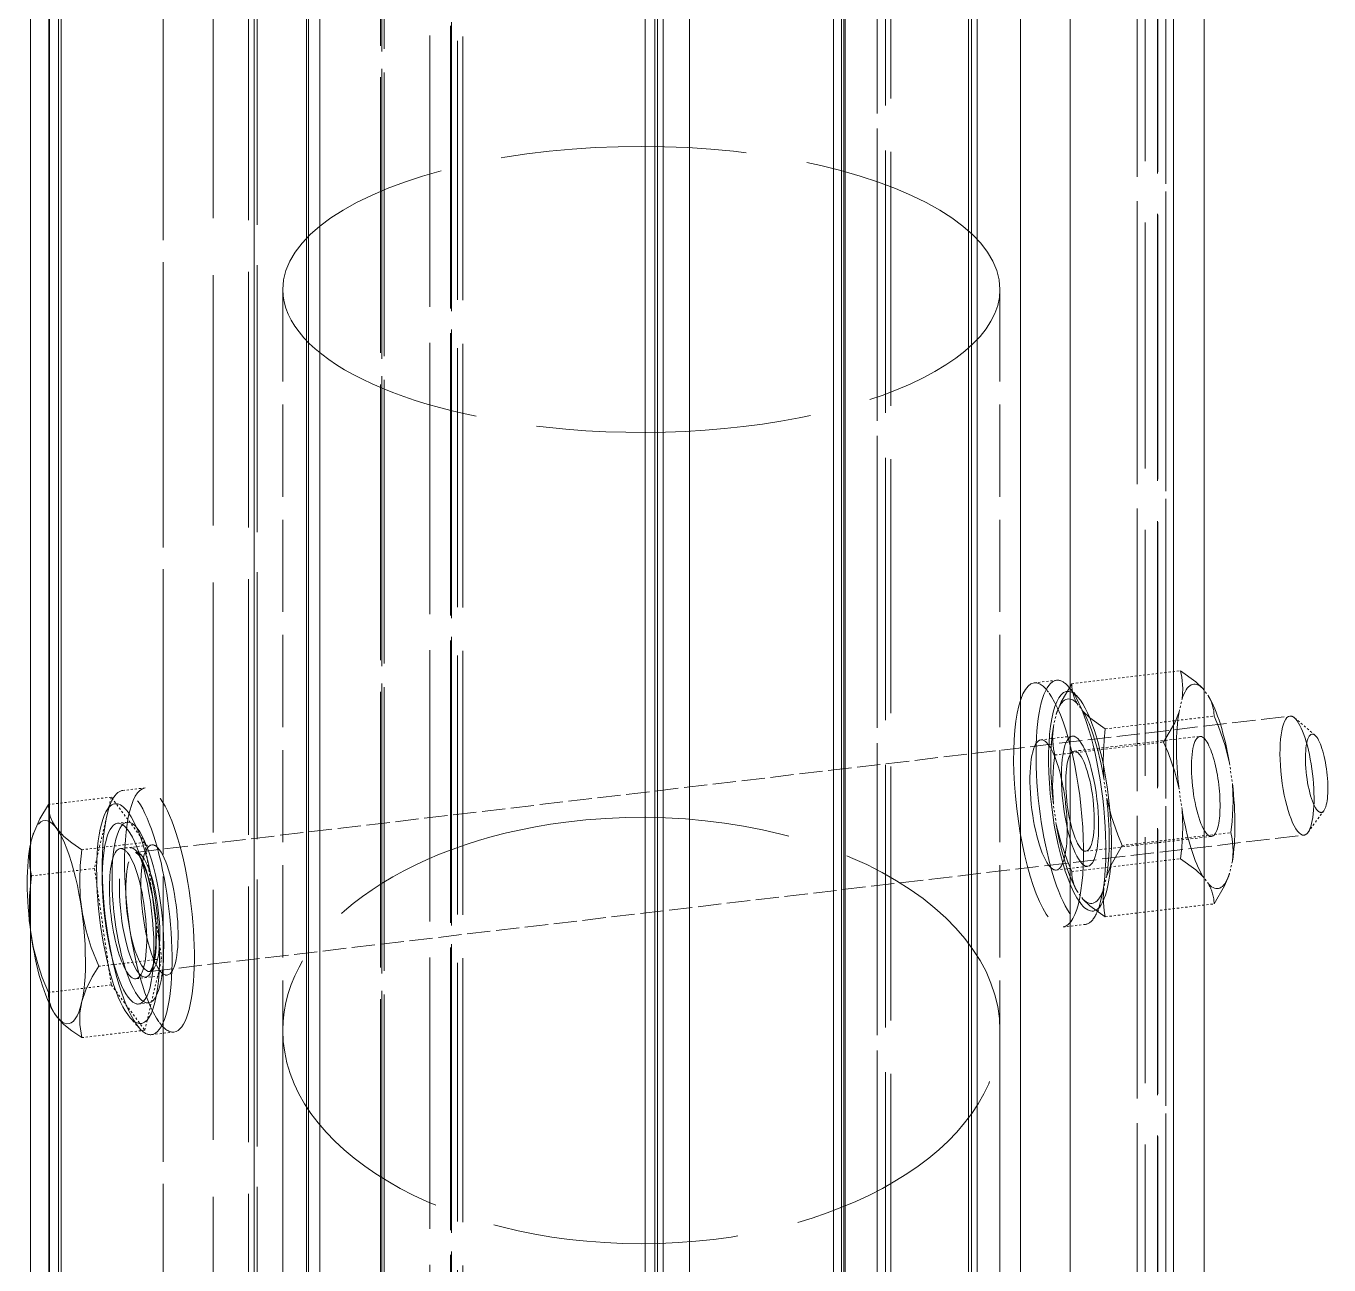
# Model space of a CAD drawing. Header units: millimetres. Extents: x 2711 to 34823, y 3042 to 25750.
# Drawn here: x 14103.8 to 14167.4, y 12878.5 to 12939 of the extents above; entities that cross this region are included whole.
import ezdxf

# ---------------------------------------------------------------- set-up
doc = ezdxf.new("R2010")
doc.units = ezdxf.units.MM
doc.linetypes.add('DASHED', pattern=[15, 12, -3])

# ---------------------------------------------------------------- blocks, each defined once
blk = doc.blocks.new('A$C637D7238')
at = {"color": 7, "linetype": 'DASHED', "lineweight": 13}
for p, q in [((175.4605037216534, 2363.972159961122), (175.4605037216534, 1429.250327685731)), ((175.5843287948956, 2363.795692065614), (175.5843287948956, 1429.05829582538)), ((174.978478575169, 2363.458320239442), (174.978478575169, 1428.691627124208)), ((175.8660823349346, 2362.997809985536), (175.8660823349346, 1428.192664721864)), ((177.1419841293682, 2362.833015063661), (177.1419841293682, 1428.014136889833)), ((144.9915248398174, 2359.135657885927), (144.9915248398174, 1424.056083300966)), ((146.3509685043682, 2358.888007739442), (146.3509685043682, 1423.794013598817)), ((145.8821040634502, 2357.945930102724), (145.8821040634502, 1422.799979785341)), ((145.9171229843487, 2357.846824267763), (145.9171229843487, 1422.695380786317)), ((146.4879542831768, 2358.293830493349), (146.4879542831768, 1423.166419604677)), ((186.7159968857159, 2355.484305957216), (186.7159968857159, 1420.225745776552)), ((186.9750911239971, 2355.01532707538), (186.9750911239971, 1419.739371875185)), ((186.3138514999737, 2354.290687182802), (186.3138514999737, 1418.990012744325)), ((184.5649653915752, 2353.379737475771), (184.5649653915752, 1418.051826098817)), ((184.6752864364971, 2353.501273730653), (184.6752864364971, 1418.176795581239)), ((184.7410899643291, 2353.231879809755), (184.7410899643291, 1417.899848559755)), ((151.4643031601299, 2350.036231616396), (151.4643031601299, 1414.646293261903)), ((153.8964015488018, 2349.181586841005), (153.8964015488018, 1413.784782031435)), ((155.6230861191143, 2349.075843432802), (155.6230861191143, 1413.678351977724)), ((156.0427409653057, 2348.854743579286), (156.0427409653057, 1413.456336596864)), ((156.0467463974346, 2348.879691699403), (156.0467463974346, 1413.481284716981)), ((155.9050685409893, 2347.983161548036), (155.9050685409893, 1412.582923510927)), ((190.905106687962, 2347.982703784364), (190.905106687962, 1412.582465747255)), ((190.7635432724346, 2347.082282641786), (190.7635432724346, 1411.684333423036)), ((190.7675487045635, 2347.107459643739), (190.7675487045635, 1411.709281543153)), ((191.1872035507549, 2346.884070971864), (191.1872035507549, 1411.487266162294)), ((193.3009273056377, 2346.753150561708), (193.3009273056377, 1411.357032397646)), ((195.7289058212627, 2345.890266040224), (195.7289058212627, 1410.501243213075)), ((162.0691997055401, 2342.595283130067), (162.0691997055401, 1407.265540698427)), ((162.1350032333721, 2342.311011889833), (162.1350032333721, 1406.988822558778)), ((162.245324278294, 2342.439185717958), (162.245324278294, 1407.1137920412)), ((159.1097575668682, 2340.76239738788), (159.1097575668682, 1405.487128833192)), ((158.4484035019268, 2339.985114673036), (158.4484035019268, 1404.737769702333)), ((158.5562068466534, 2339.655067065614), (158.5562068466534, 1404.420081714052)), ((199.3923884872784, 2336.954719165224), (199.3923884872784, 1401.839896777528)), ((199.9902278427471, 2337.393027881044), (199.9902278427471, 1402.256690600771)), ((199.9982387070049, 2337.340385058778), (199.9982387070049, 1402.2065654787)), ((199.0037471298565, 2336.198035815614), (199.0037471298565, 1401.1225811037)), ((200.3938609604229, 2335.849219897646), (200.3938609604229, 1400.792533496278)), ((200.7691127304424, 2332.498389819521), (200.7691127304424, 1397.648612597841)), ((202.2689754013409, 2332.494727710146), (202.2689754013409, 1397.645408252138)), ((164.4700557236065, 2331.092139819521), (164.4700557236065, 1396.342612841981)), ((165.8180552963604, 2330.825721362489), (165.8180552963604, 1396.095878222841)), ((166.0928279404034, 2330.171805957216), (166.0928279404034, 1395.492087939638)), ((165.4870921615948, 2329.774238208192), (165.4870921615948, 1395.125419238466)), ((165.5343562607159, 2329.642860034364), (165.5343562607159, 1395.004340747255)), ((184.1783839706768, 2312.305289843935), (184.1783839706768, 1379.586402514833)), ((184.1783839706768, 2263.049232104677), (184.1783839706768, 1445.393592456239)), ((165.4870921615948, 2241.567298510927), (165.4870921615948, 1422.219993213075)), ((165.5343562607159, 2241.738731006044), (165.5343562607159, 1422.40058098163)), ((166.0928279404034, 2241.048194507021), (166.0928279404034, 1421.673423388856)), ((165.8180552963604, 2240.191260913271), (165.8180552963604, 1420.772773364442)), ((164.4700557236065, 2239.841071704286), (164.4700557236065, 1420.404960254091)), ((200.7691127304424, 2237.981177905458), (200.7691127304424, 1418.457404712099)), ((202.2689754013409, 2237.985755542177), (202.2689754013409, 1418.462211230653)), ((200.3938609604229, 2233.473807910341), (200.3938609604229, 1413.768760302919)), ((199.0037471298565, 2232.998191455263), (199.0037471298565, 1413.276664355653)), ((199.3923884872784, 2231.962730029481), (199.3923884872784, 1412.206641772646)), ((199.9902278427471, 2231.360084155458), (199.9902278427471, 1411.585227588075)), ((199.9982387070049, 2231.432868579286), (199.9982387070049, 1411.660071948427)), ((158.5562068466534, 2228.220283130067), (158.5562068466534, 1408.3589092287)), ((158.4484035019268, 2227.757712939638), (158.4484035019268, 1407.885352710146)), ((159.1097575668682, 2226.664115527528), (159.1097575668682, 1406.767493823427)), ((162.1350032333721, 2224.466163257021), (162.1350032333721, 1404.528113940614)), ((162.245324278294, 2224.282828906435), (162.245324278294, 1404.342033007997)), ((162.0691997055401, 2224.059897998231), (162.0691997055401, 1404.115439990419)), ((195.7289058212627, 2219.286567309755), (195.7289058212627, 1399.290153125185)), ((193.3009273056377, 2218.016730883974), (193.3009273056377, 1398.013908007997)), ((190.7635432724346, 2217.530128100771), (190.7635432724346, 1397.525931933778)), ((190.7675487045635, 2217.493049243349), (190.7675487045635, 1397.488624194521)), ((191.1872035507549, 2217.823096850771), (191.1872035507549, 1397.819816211122)), ((155.9050685409893, 2216.191627124208), (155.9050685409893, 1396.185599902528)), ((190.905106687962, 2216.192542651552), (190.905106687962, 1396.186286548036)), ((156.0427409653057, 2214.887916186708), (156.0427409653057, 1394.883262256044)), ((156.0467463974346, 2214.85060844745), (156.0467463974346, 1394.845954516786)), ((153.8964015488018, 2214.396735766786), (153.8964015488018, 1394.393455127138)), ((155.6230861191143, 2214.556037524599), (155.6230861191143, 1394.552070239442)), ((151.4643031601299, 2213.106071093935), (151.4643031601299, 1393.108741382021)), ((184.5649653915752, 2207.972709277528), (184.5649653915752, 1388.029853442567)), ((184.6752864364971, 2207.783423999208), (184.6752864364971, 1387.843543628114)), ((184.7410899643291, 2208.202735522646), (184.7410899643291, 1388.256446460146)), ((186.3138514999737, 2206.549750903505), (186.3138514999737, 1386.630698779481)), ((186.9750911239971, 2205.410377124208), (186.9750911239971, 1385.513068774599)), ((186.7159968857159, 2204.669715503114), (186.7159968857159, 1384.787742236513)), ((145.8821040634502, 2200.732490161317), (145.8821040634502, 1380.948936084169)), ((145.9171229843487, 2200.892707446474), (145.9171229843487, 1381.104804614442)), ((146.4879542831768, 2200.169440844911), (146.4879542831768, 1380.40236625995)), ((146.3509685043682, 2199.204475024599), (146.3509685043682, 1379.466468432802)), ((144.9915248398174, 2198.800727466005), (144.9915248398174, 1379.075538257021)), ((177.1419841293682, 2192.669440844911), (177.1419841293682, 1373.172904590028)), ((175.8660823349346, 2192.391578296083), (175.8660823349346, 1372.906943896669)), ((174.978478575169, 2191.613380053896), (174.978478575169, 1372.1626201662)), ((175.4605037216534, 2190.740882495302), (175.4605037216534, 1371.329261401552)), ((175.5843287948956, 2191.041175464052), (175.5843287948956, 1371.615821460146))]:
    blk.add_line(p, q, dxfattribs=at)
at = {"color": 7, "linetype": 'DASHED', "lineweight": 13, "ltscale": 0.3748054504394531}
blk.add_line((157.3007899765362, 1568.696815112489), (157.3007899765362, 1343.813544848817), dxfattribs=at)
at = {"color": 7, "linetype": 'DASHED', "lineweight": 13, "ltscale": 0.3748058319091797}
blk.add_line((192.3007136825909, 1568.697272876161), (192.3007136825909, 1343.813773730653), dxfattribs=at)
at = {"color": 7, "linetype": 'DASHED', "lineweight": 13, "ltscale": 0.001833801275879556}
for p, q in [((193.9690333847393, 1549.492255786317), (195.0617152695049, 1549.621345141786)), ((195.3769999985088, 1537.575294116396), (196.4696818832745, 1537.704383471864)), ((151.9859248642315, 1532.449256518739), (150.8932429794659, 1532.320167163271))]:
    blk.add_line(p, q, dxfattribs=at)
at = {"color": 7, "linetype": 'DASHED', "lineweight": 13, "ltscale": 0.008908007431722511}
blk.add_line((195.8015758041729, 1549.452888110536), (201.1094600204815, 1550.080024341005), dxfattribs=at)
at = {"color": 7, "linetype": 'DASHED', "lineweight": 13, "ltscale": 0.001139383598255697}
blk.add_line((196.105187559544, 1548.793250659364), (195.6524592880596, 1549.305488208192), dxfattribs=at)
at = {"color": 7, "linetype": 'DASHED', "lineweight": 13, "ltscale": 0.0007972808545334078}
blk.add_line((202.2009974960674, 1549.217139819521), (202.4861842636456, 1548.833076098817), dxfattribs=at)
at = {"color": 7, "linetype": 'DASHED', "lineweight": 13, "ltscale": 0.0007967471719694212}
for p, q in [((196.0646754745831, 1548.492042163271), (196.3496333603252, 1548.108207324403)), ((196.3496333603252, 1538.938056567567), (196.0646754745831, 1539.321891406435))]:
    blk.add_line(p, q, dxfattribs=at)
at = {"color": 7, "linetype": 'DASHED', "lineweight": 13, "ltscale": 0.001036183167959964}
blk.add_line((201.0425120834698, 1548.085776904481), (201.1849910263409, 1548.6909404787), dxfattribs=at)
at = {"color": 7, "linetype": 'DASHED', "lineweight": 13, "ltscale": 0.09453748533072978}
blk.add_line((150.1235133652081, 1541.218177417177), (206.454308653294, 1547.872687915224), dxfattribs=at)
at = {"color": 7, "linetype": 'DASHED', "lineweight": 13, "ltscale": 0.001036226895817529}
for p, q in [((194.9060756210674, 1547.360908130067), (195.0486690048565, 1547.966071704286)), ((197.5082332138409, 1540.069190600771), (197.3656398300518, 1539.464027026552))]:
    blk.add_line(p, q, dxfattribs=at)
at = {"color": 7, "linetype": 'DASHED', "lineweight": 13, "ltscale": 0.0001912625642320475}
blk.add_line((195.0486690048565, 1547.966071704286), (195.0854045395245, 1548.074790576356), dxfattribs=at)
at = {"color": 7, "linetype": 'DASHED', "lineweight": 13, "ltscale": 3.438521647895803e-05}
blk.add_line((195.0785380844463, 1548.055335620302), (195.0854045395245, 1548.074790576356), dxfattribs=at)
at = {"color": 7, "linetype": 'DASHED', "lineweight": 13, "ltscale": 0.00890777326152091}
for p, q in [((197.4413997177471, 1547.245322802919), (202.7491694931377, 1547.872230151552)), ((198.2612544540752, 1541.556235888856), (203.5690242294659, 1542.183143237489))]:
    blk.add_line(p, q, dxfattribs=at)
at = {"color": 7, "linetype": 'DASHED', "lineweight": 13, "ltscale": 0.002191159826466107}
blk.add_line((207.6732188705791, 1546.937934497255), (206.6712886337627, 1547.789146045106), dxfattribs=at)
at = {"color": 7, "linetype": 'DASHED', "lineweight": 13, "ltscale": 0.002574589185219294}
for p, q in [((194.2975932602276, 1546.711799243349), (195.8316737655987, 1546.893073657411)), ((150.9065181259502, 1541.585761645692), (149.3724376205791, 1541.40448723163)), ((151.6573649887432, 1535.229941943544), (150.1232844833721, 1535.048667529481))]:
    blk.add_line(p, q, dxfattribs=at)
at = {"color": 7, "linetype": 'DASHED', "lineweight": 13, "ltscale": 0.008908152098076733}
blk.add_line((194.9816066269268, 1545.971824267763), (200.2896052841534, 1546.598731616396), dxfattribs=at)
at = {"color": 7, "linetype": 'DASHED', "lineweight": 13, "ltscale": 0.0102985461579401}
blk.add_line((195.9186488632549, 1546.156989673036), (202.0550853256573, 1546.882087329286), dxfattribs=at)
at = {"color": 7, "linetype": 'DASHED', "lineweight": 13, "ltscale": 0.001665347903465892}
for p, q in [((203.5021907333721, 1545.571281054872), (203.6446696762432, 1544.582282641786)), ((201.1849910263409, 1543.30878410663), (201.0425120834698, 1544.297782519716))]:
    blk.add_line(p, q, dxfattribs=at)
at = {"color": 7, "linetype": 'DASHED', "lineweight": 13, "ltscale": 0.001665752677819704}
for p, q in [((197.3656398300518, 1544.846412280458), (197.5082332138409, 1543.857184985536)), ((195.0486690048565, 1542.58368645038), (194.9060756210674, 1543.572913745302))]:
    blk.add_line(p, q, dxfattribs=at)
at = {"color": 7, "linetype": 'DASHED', "lineweight": 13, "ltscale": 0.005152443224972313}
for p, q in [((148.9279490951885, 1543.9155498537), (145.8578425888409, 1543.552772143739)), ((148.9279490951885, 1534.745399096864), (145.8578425888409, 1534.382621386903))]:
    blk.add_line(p, q, dxfattribs=at)
at = {"color": 7, "linetype": 'DASHED', "lineweight": 13, "ltscale": 0.00596088193118216}
for p, q in [((148.9279490951885, 1543.9155498537), (148.1080943588604, 1540.434257129091)), ((150.5677730087627, 1532.537604907411), (151.3876277450909, 1536.018897632021))]:
    blk.add_line(p, q, dxfattribs=at)
at = {"color": 7, "linetype": 'DASHED', "lineweight": 13, "ltscale": 0.004583599280318437}
for p, q in [((150.5677730087627, 1541.707755664247), (148.9279490951885, 1543.9155498537)), ((148.9279490951885, 1534.745399096864), (150.5677730087627, 1532.537604907411))]:
    blk.add_line(p, q, dxfattribs=at)
at = {"color": 7, "linetype": 'DASHED', "lineweight": 13, "ltscale": 0.001833611858427043}
blk.add_line((150.577958250462, 1544.366218188661), (149.4853908066143, 1544.237128833192), dxfattribs=at)
at = {"color": 7, "linetype": 'DASHED', "lineweight": 13, "ltscale": 0.001139271520692868}
blk.add_line((148.6637050155987, 1543.188850024599), (148.9845973495831, 1543.792411425966), dxfattribs=at)
at = {"color": 7, "linetype": 'DASHED', "lineweight": 13, "ltscale": 0.002191285739866994}
blk.add_line((208.1085521225323, 1543.252708056825), (207.3325282577862, 1542.191382983583), dxfattribs=at)
at = {"color": 7, "linetype": 'DASHED', "lineweight": 13, "ltscale": 0.0008043802754698593}
blk.add_line((149.706261778294, 1542.692634204286), (149.2269832138409, 1542.635871508974), dxfattribs=at)
at = {"color": 7, "linetype": 'DASHED', "lineweight": 13, "ltscale": 7.975272175397444e-05}
blk.add_line((145.1256495956768, 1542.129356006044), (145.1416713241924, 1542.174445727724), dxfattribs=at)
at = {"color": 7, "linetype": 'DASHED', "lineweight": 13, "ltscale": 0.0945371512490534}
blk.add_line((150.8103877548565, 1535.4048076662), (207.1409541611065, 1542.059547046083), dxfattribs=at)
at = {"color": 7, "linetype": 'DASHED', "lineweight": 13, "ltscale": 0.01029850140085407}
blk.add_line((196.4956599716534, 1541.273109057802), (202.6320964340557, 1541.997977832216), dxfattribs=at)
at = {"color": 7, "linetype": 'DASHED', "lineweight": 13, "ltscale": 0.005152587892884356}
blk.add_line((150.5677730087627, 1541.707755664247), (147.4975520614971, 1541.345206836122), dxfattribs=at)
at = {"color": 7, "linetype": 'DASHED', "lineweight": 13, "ltscale": 0.009579385781096756}
for p, q in [((151.3876277450909, 1536.018897632021), (150.5677730087627, 1541.707755664247)), ((148.1080943588604, 1540.434257129091), (148.9279490951885, 1534.745399096864))]:
    blk.add_line(p, q, dxfattribs=at)
at = {"color": 7, "linetype": 'DASHED', "lineweight": 13, "ltscale": 0.008907962679770728}
blk.add_line((195.8015758041729, 1540.2827373537), (201.1094600204815, 1540.909644702333), dxfattribs=at)
at = {"color": 7, "linetype": 'DASHED', "lineweight": 13, "ltscale": 0.001036554488852359}
blk.add_line((203.6446696762432, 1540.794288257021), (203.5021907333721, 1540.188895800966), dxfattribs=at)
at = {"color": 7, "linetype": 'DASHED', "lineweight": 13, "ltscale": 0.005152398474144785}
blk.add_line((148.1080943588604, 1540.434257129091), (145.0379878525127, 1540.071708300966), dxfattribs=at)
at = {"color": 7, "linetype": 'DASHED', "lineweight": 13, "ltscale": 0.002574733868641195}
blk.add_line((195.0484401230206, 1540.3559795412), (196.5826350693096, 1540.537025073427), dxfattribs=at)
at = {"color": 7, "linetype": 'DASHED', "lineweight": 13, "ltscale": 0.0001913237065299219}
blk.add_line((203.5021907333721, 1540.188895800966), (203.4653407577862, 1540.080176928896), dxfattribs=at)
at = {"color": 7, "linetype": 'DASHED', "lineweight": 13, "ltscale": 3.474517070537018e-05}
blk.add_line((203.4722072128643, 1540.099860766786), (203.4653407577862, 1540.080176928896), dxfattribs=at)
at = {"color": 7, "linetype": 'DASHED', "lineweight": 13, "ltscale": 0.0007969746195768152}
blk.add_line((202.4861842636456, 1539.662925341981), (202.2009974960674, 1540.046760180849), dxfattribs=at)
at = {"color": 7, "linetype": 'DASHED', "lineweight": 13, "ltscale": 0.001138934710759071}
blk.add_line((197.2912532333721, 1538.752662280458), (196.9703608993877, 1538.149329760927), dxfattribs=at)
at = {"color": 7, "linetype": 'DASHED', "lineweight": 13, "ltscale": 0.008907818014424309}
blk.add_line((197.4413997177471, 1538.074943164247), (202.7491694931377, 1538.702079394716), dxfattribs=at)
at = {"color": 7, "linetype": 'DASHED', "lineweight": 13, "ltscale": 0.005152632642066775}
for p, q in [((151.3876277450909, 1536.018897632021), (148.3174067978252, 1535.65611992206)), ((150.5677730087627, 1532.537604907411), (147.4975520614971, 1532.17482719745))]:
    blk.add_line(p, q, dxfattribs=at)
at = {"color": 7, "linetype": 'DASHED', "lineweight": 13, "ltscale": 0.000804335499393497}
blk.add_line((150.7481318954815, 1533.873817065614), (150.2688533310284, 1533.817283252138), dxfattribs=at)
at = {"color": 7, "linetype": 'DASHED', "lineweight": 13, "ltscale": 1.915057815166204e-05}
blk.add_line((146.1624843124737, 1533.353797534364), (146.168778562962, 1533.344184497255), dxfattribs=at)
at = {"color": 7, "linetype": 'DASHED', "lineweight": 13, "ltscale": 0.001139509919762485}
blk.add_line((149.8497706894268, 1533.148261645692), (150.3026134018291, 1532.636024096864), dxfattribs=at)
at = {"color": 7, "linetype": 'DASHED', "lineweight": 13, "ltscale": 0.3285686492919922}
for p, q in [((157.3007899765362, 1532.522498706239), (157.3007899765362, 1335.381309131044)), ((192.3007136825909, 1532.522040942567), (192.3007136825909, 1335.380851367372))]:
    blk.add_line(p, q, dxfattribs=at)
at = {"color": 7, "linetype": 'DASHED', "lineweight": 13}
for points in [[(201.1849910263409, 1548.6909404787), (201.2202388290752, 1549.21210441913), (201.1706859115948, 1549.774467090028), (201.1094600204815, 1550.080024341005)], [(202.2009974960674, 1549.217139819521), (201.8604213241924, 1549.543525317567), (201.1094600204815, 1550.080024341005)], [(195.0854045395245, 1548.074790576356), (195.2918559555401, 1548.567344287294), (195.8015758041729, 1549.452888110536)], [(196.3496333603252, 1548.108207324403), (196.6903239731182, 1547.781592944521), (197.4413997177471, 1547.245322802919)], [(201.0425120834698, 1548.085776904481), (200.8271342758526, 1547.54332695331), (200.2896052841534, 1546.598731616396)], [(203.5021907333721, 1545.571281054872), (203.2868129257549, 1546.429587939638), (202.9620296005596, 1547.362510302919), (202.7491694931377, 1547.872230151552)], [(194.9060756210674, 1547.360908130067), (194.870942259251, 1546.839744189638), (194.9204951767315, 1546.277381518739), (194.9816066269268, 1545.971824267763)], [(197.3656398300518, 1544.846412280458), (197.3306209091534, 1545.726005175966), (197.3800593857159, 1546.703101733583), (197.4413997177471, 1547.245322802919)], [(201.0425120834698, 1544.297782519716), (200.8271342758526, 1545.156089404481), (200.5023509506573, 1546.089011767763), (200.2896052841534, 1546.598731616396)], [(194.9060756210674, 1543.572913745302), (194.870942259251, 1544.45250664081), (194.9204951767315, 1545.429603198427), (194.9816066269268, 1545.971824267763)], [(203.6446696762432, 1544.582282641786), (203.6798030380596, 1543.702460864442), (203.6303645614971, 1542.725364306825), (203.5690242294659, 1542.183143237489)], [(145.1416713241924, 1542.174445727724), (145.4440242294659, 1542.857429126161), (145.8578425888409, 1543.552772143739)], [(147.4975520614971, 1541.345206836122), (146.996300840794, 1541.684180835146), (146.6200191025127, 1541.993171313661), (146.2029963974346, 1542.463294604677), (146.0591441635479, 1542.705451587099), (145.9530574325909, 1542.962257007021), (145.8855372909893, 1543.239661792177), (145.8578425888409, 1543.552772143739)], [(197.5082332138409, 1543.857184985536), (197.7236110214581, 1542.998878100771), (198.0483943466534, 1542.065955737489), (198.2612544540752, 1541.556235888856)], [(201.1849910263409, 1543.30878410663), (201.2202388290752, 1542.428962329286), (201.1706859115948, 1541.451865771669), (201.1094600204815, 1540.909644702333)], [(195.0486690048565, 1542.58368645038), (195.2640468124737, 1541.725379565614), (195.588830137669, 1540.792457202333), (195.8015758041729, 1540.2827373537)], [(203.6446696762432, 1540.794288257021), (203.6798030380596, 1541.315223315614), (203.6303645614971, 1541.877585986513), (203.5690242294659, 1542.183143237489)], [(145.0036555771221, 1541.690589526552), (144.9306422714581, 1541.130286792177), (144.9542171005596, 1540.535880664247), (145.0379878525127, 1540.071708300966)], [(148.3174067978252, 1535.65611992206), (147.952111387669, 1536.572791674989), (147.6964503769268, 1537.393561938661), (147.5168925766338, 1538.212501147646), (147.4153834823956, 1539.026404956239), (147.3873454574932, 1539.88219414081), (147.4172145370831, 1540.573188403505), (147.4975520614971, 1541.345206836122)], [(197.5082332138409, 1540.069190600771), (197.7236110214581, 1540.611640551942), (198.2612544540752, 1541.556235888856)], [(150.1235133652081, 1541.218177417177), (150.1160747055401, 1541.218177417177), (150.120080137669, 1541.216804126161), (150.1441127304424, 1541.203300097841), (150.2538615707745, 1541.092063525575), (150.2663356308331, 1541.075812915224)], [(150.2663356308331, 1541.075812915224), (150.467980528294, 1540.718299487489), (150.7091075424541, 1540.054771045106), (150.9398204330791, 1539.059821704286), (151.0976344589581, 1537.751990893739), (151.1111384872784, 1536.722480395692), (151.0358363632549, 1536.008369067567), (150.9337550644268, 1535.621101001161), (150.8393413071026, 1535.438911059755), (150.8094722275127, 1535.407325366396), (150.8035212997784, 1535.403434375185), (150.8103877548565, 1535.4048076662)], [(202.2009974960674, 1540.046760180849), (201.8604213241924, 1540.373374560731), (201.1094600204815, 1540.909644702333)], [(145.0379878525127, 1540.071708300966), (144.9446040634502, 1539.100791552919), (144.9301845077862, 1538.248206714052), (144.9885493759502, 1537.414847949403), (145.121186399876, 1536.604606250185), (145.3366786484112, 1535.770789721864), (145.5614406113018, 1535.110007861513), (145.8578425888409, 1534.382621386903)], [(203.4653407577862, 1540.080176928896), (203.2588893417706, 1539.587623217958), (202.7491694931377, 1538.702079394716)], [(197.3656398300518, 1539.464027026552), (197.3306209091534, 1538.942863086122), (197.3800593857159, 1538.380500415224), (197.4413997177471, 1538.074943164247)], [(196.3496333603252, 1538.938056567567), (196.6903239731182, 1538.611442187685), (197.4413997177471, 1538.074943164247)], [(147.4968654159893, 1533.936072924989), (147.6911860947002, 1534.510795215028), (148.0038386825909, 1535.144797900575), (148.3174067978252, 1535.65611992206)], [(147.4968654159893, 1533.936072924989), (147.4007350448956, 1533.383781054872), (147.3969584946026, 1532.809287646669), (147.4975520614971, 1532.17482719745)], [(147.4975520614971, 1532.17482719745), (146.996300840794, 1532.51403007831), (146.6200191025127, 1532.822791674989), (146.3659602646221, 1533.083259204286), (146.168778562962, 1533.344184497255)]]:
    blk.add_lwpolyline(points, dxfattribs=at)
for centre, radius, start, end in [((197.7099925522198, 1549.457236865419), 1.907796707634626, 180.1241685131905, 210.3926709155838), ((200.8407527450909, 1547.868110278505), 1.907796707640225, 0.1241703349663795, 30.39267273550123), ((148.8114482406963, 1540.865699389833), 3.896074610628765, 160.3734607541867, 167.7765866828389), ((197.7099925522198, 1540.286857226747), 1.907796707605919, 180.1241685131905, 210.3926709155838), ((200.8407527450909, 1538.697730639833), 1.907796707607801, 0.1241703349663795, 30.39267273550123), ((147.7650004867901, 1534.386512378114), 1.906581926275723, 180.1197903628473, 213.1445131499808)]:
    blk.add_arc(centre, radius, start, end, dxfattribs=at)
for centre, major_axis, ratio, start_param, end_param in [((174.8007518295635, 1568.697043994325), (-17.49996185302734, 1.071563613425536e-15), 0.3988187391492454, 3.141611516587808, 6.283204170177606), ((174.8007518295635, 1568.697043994325), (-17.49996185302734, 1.071563613425536e-15), 0.3988187391492454, 1.88629980179158e-05, 1.358775653373962), ((174.8007518295635, 1568.697043994325), (-17.49996185302734, 1.071563613425536e-15), 0.3988187391492454, 1.358775653373962, 3.141611516587808), ((195.7657557968487, 1543.662864306825), (0.703926086425781, -5.958480834960939), 0.2604505284350204, 3.141626399837884, 6.283219053427681), ((196.2071544174541, 1543.715049365419), (0.6335449218749998, -5.362701416015626), 0.2604505284350204, 2.782312408876371, 5.857357153273332), ((195.7657557968487, 1543.662864306825), (0.703926086425781, -5.958480834960939), 0.2604505284350204, 2.782312371060875, 3.141626399837884), ((202.3435908798565, 1544.439918139833), (0.5895996093749997, -4.990310668945312), 0.2604505284350206, 2.815806213295084, 3.662920337268611), ((194.6730739120831, 1543.533774951356), (0.703926086425781, -5.958480834960939), 0.2604505284350204, 3.141626399837889, 6.283219053427681), ((194.6730739120831, 1543.533774951356), (0.703926086425781, -5.958480834960939), 0.2604505284350204, 2.71576449968354, 3.141626399837889), ((194.6730739120831, 1543.533774951356), (0.703926086425781, -5.958480834960939), 0.2604505284350204, 3.374624809574026e-05, 2.71576449968354), ((195.7657557968487, 1543.662864306825), (0.703926086425781, -5.958480834960939), 0.2604505284350204, 0.3592799546522246, 2.782312371060875), ((196.2071544174541, 1543.715049365419), (0.5895996093749997, -4.990310668945312), 0.2604505284350206, 2.815806213295084, 3.627856856044481), ((196.2071544174541, 1543.715049365419), (0.6335449218749998, -5.362701416015626), 0.2604505284350204, 0.3592799867392273, 2.782312408876373), ((202.3435908798565, 1544.439918139833), (0.5895996093749997, -4.990310668945312), 0.2604505284350206, 1.768608662098487, 2.615722786072005), ((196.2071544174541, 1543.715049365419), (0.5895996093749997, -4.990310668945312), 0.2604505284350206, 3.627856856044481, 3.662920337268611), ((196.2071544174541, 1543.715049365419), (0.5895996093749997, -4.990310668945312), 0.2604505284350206, 1.768608662098487, 2.615722786071997), ((202.3435908798565, 1544.439918139833), (0.5895996093749997, -4.990310668945312), 0.2604505284350206, 3.863003764491693, 4.710117888465203), ((206.7976314072002, 1544.966117480653), (0.3433227539062498, -2.906570434570312), 0.2604505284350206, 3.141626399837889, 6.283219053427678), ((206.7976314072002, 1544.966117480653), (0.3433227539062498, -2.906570434570312), 0.2604505284350206, 2.868441919865116, 3.141626399837889), ((206.7976314072002, 1544.966117480653), (0.3433227539062498, -2.906570434570312), 0.2604505284350206, 0.2731615954942702, 2.868441919865116), ((196.2071544174541, 1543.715049365419), (0.5895996093749997, -4.990310668945312), 0.2604505284350206, 3.86300376449169, 4.710117888465203), ((207.7564174179424, 1545.079413989442), (0.2260208129882812, -1.9134521484375), 0.2604505284350206, 2.868441927474642, 5.857357153273325), ((194.6730739120831, 1543.533774951356), (0.3753662109374998, -3.17779541015625), 0.2604505284350204, 3.141626399837886, 5.857357153273333), ((194.6730739120831, 1543.533774951356), (0.3753662109374998, -3.17779541015625), 0.2604505284350204, 3.374624808924232e-05, 3.141626399837886), ((196.2071544174541, 1543.715049365419), (0.3753662109374998, -3.17779541015625), 0.2604505284350204, 3.141626399837886, 5.857357153273333), ((196.2071544174541, 1543.715049365419), (0.3753662109374998, -3.17779541015625), 0.2604505284350204, 3.374624809383763e-05, 3.141626399837886), ((202.3435908798565, 1544.439918139833), (0.2885055541992185, -2.441940307617187), 0.2604505284350207, 3.141626399837888, 5.857357153273334), ((202.3435908798565, 1544.439918139833), (0.2885055541992185, -2.441940307617187), 0.2604505284350207, 3.374624808968602e-05, 3.141626399837893), ((207.7564174179424, 1545.079413989442), (0.2260208129882812, -1.9134521484375), 0.2604505284350206, 0.2731616393472746, 2.868441927474589), ((196.2071544174541, 1543.715049365419), (0.2885055541992185, -2.441940307617187), 0.2604505284350207, 3.141626399837888, 5.857357153273334), ((196.2071544174541, 1543.715049365419), (0.2885055541992185, -2.441940307617187), 0.2604505284350207, 3.374624809526568e-05, 3.141626399837888), ((202.3435908798565, 1544.439918139833), (0.5895996093749997, -4.990310668945312), 0.2604505284350206, 0.7214111109018959, 1.56852523487541), ((150.1893168930401, 1538.278647998231), (-0.703926086425781, 5.958480834960939), 0.2604505284350206, 3.374624809816613e-05, 0.3592799546522494), ((151.2818843368877, 1538.4077373537), (-0.703926086425781, 5.958480834960939), 0.2604505284350206, 3.374624809326447e-05, 2.715764499683542), ((150.1893168930401, 1538.278647998231), (-0.703926086425781, 5.958480834960939), 0.2604505284350206, 3.141626399837886, 6.283219053427684), ((151.2818843368877, 1538.4077373537), (-0.703926086425781, 5.958480834960939), 0.2604505284350206, 3.141626399837884, 6.283219053427679), ((146.2480861191143, 1537.813102343935), (0.586280822753906, -4.963073730468751), 0.2604505284350206, 5.796983639786895, 9.911108241644435), ((150.1893168930401, 1538.278647998231), (-0.703926086425781, 5.958480834960939), 0.2604505284350206, 0.3592799546522494, 2.782312371060846), ((149.7479182724346, 1538.226462939638), (-0.6335449218749998, 5.362701416015626), 0.2604505284350206, 5.857357153273329, 6.642465232089594), ((174.8007518295635, 1532.522269824403), (-17.49996185302734, 1.071563613425536e-15), 0.5947617139946301, 3.141573790591777, 4.924409653805624), ((196.2071544174541, 1543.715049365419), (0.5895996093749997, -4.990310668945312), 0.2604505284350206, 0.7214111109018978, 1.56852523487541), ((202.3435908798565, 1544.439918139833), (0.5895996093749997, -4.990310668945312), 0.2604505284350206, 4.910201315688268, 5.75731543966179), ((207.7564174179424, 1545.079413989442), (0.2260208129882812, -1.9134521484375), 0.2604505284350206, 5.857357153273241, 6.556346946526861), ((149.7479182724346, 1538.226462939638), (-0.6335449218749998, 5.362701416015626), 0.2604505284350206, 0.3592799249100082, 2.782312245385206), ((149.7479182724346, 1538.226462939638), (-0.5209350585937497, 4.409408569335938), 0.2604505284350206, 3.374624808914355e-05, 2.71576449968354), ((150.2271968368877, 1538.28322563495), (-0.5209350585937497, 4.409408569335938), 0.2604505284350206, 3.374624809576404e-05, 2.71576449968354), ((149.7479182724346, 1538.226462939638), (-0.5209350585937497, 4.409408569335938), 0.2604505284350206, 3.141626399837888, 6.283219053427674), ((150.2271968368877, 1538.28322563495), (-0.5209350585937497, 4.409408569335938), 0.2604505284350206, 3.141626399837888, 6.28321905342768), ((149.7479182724346, 1538.226462939638), (-0.6335449218749998, 5.362701416015626), 0.2604505284350206, 2.782312245385206, 5.85735715327333), ((174.8007518295635, 1532.522269824403), (-17.49996185302734, 1.071563613425536e-15), 0.5947617139946301, 4.924409653805624, 6.28316644418157), ((146.2480861191143, 1537.813102343935), (0.586280822753906, -4.963073730468751), 0.2604505284350206, 3.627922934464848, 3.786560826478453), ((196.2071544174541, 1543.715049365419), (0.5895996093749997, -4.990310668945312), 0.2604505284350206, 4.91020131568828, 5.757315439661798), ((202.3435908798565, 1544.439918139833), (0.2885055541992185, -2.441940307617187), 0.2604505284350207, 5.857357153273329, 6.283219053427676), ((206.7976314072002, 1544.966117480653), (0.3433227539062498, -2.906570434570312), 0.2604505284350206, 3.374624809175865e-05, 0.2731615954942702), ((146.2480861191143, 1537.813102343935), (0.586280822753906, -4.963073730468751), 0.2604505284350206, 3.786560826478453, 5.796983639786895), ((149.7479182724346, 1538.226462939638), (-0.3753662109374998, 3.17779541015625), 0.2604505284350206, 3.374624808976236e-05, 3.141626399837896), ((150.2271968368877, 1538.28322563495), (-0.3727340698242188, 3.1549072265625), 0.2604505284350206, 2.715764499683442, 8.998949806863028), ((149.7479182724346, 1538.226462939638), (-0.3753662109374998, 3.17779541015625), 0.2604505284350206, 5.857357153273323, 6.283219053427676), ((150.4669505600323, 1538.311378100771), (-0.3433227539062498, 2.906570434570312), 0.2604505284350206, 2.71576449968354, 8.998949806863127), ((151.2818843368877, 1538.4077373537), (-0.3753662109374998, 3.17779541015625), 0.2604505284350206, 3.374624809350655e-05, 3.141626399837882), ((151.2818843368877, 1538.4077373537), (-0.3753662109374998, 3.17779541015625), 0.2604505284350206, 5.857357153273333, 6.283219053427679), ((151.2818843368877, 1538.4077373537), (-0.3753662109374998, 3.17779541015625), 0.2604505284350206, 3.141626399837882, 5.857357153273333), ((196.2071544174541, 1543.715049365419), (0.2885055541992185, -2.441940307617187), 0.2604505284350207, 5.857357153273334, 6.283219053427682), ((149.7479182724346, 1538.226462939638), (-0.3753662109374998, 3.17779541015625), 0.2604505284350206, 3.141626399837896, 5.857357153273323), ((196.2071544174541, 1543.715049365419), (0.3753662109374998, -3.17779541015625), 0.2604505284350204, 5.857357153273333, 6.283219053427681), ((194.6730739120831, 1543.533774951356), (0.3753662109374998, -3.17779541015625), 0.2604505284350204, 5.857357153273333, 6.283219053427676), ((202.3435908798565, 1544.439918139833), (0.5895996093749997, -4.990310668945312), 0.2604505284350206, 5.957398866884875, 6.769449509634277), ((202.3435908798565, 1544.439918139833), (0.5895996093749997, -4.990310668945312), 0.2604505284350206, 0.4862642024546914, 0.5213276836788182), ((196.2071544174541, 1543.715049365419), (0.5895996093749997, -4.990310668945312), 0.2604505284350206, 5.957398866884875, 6.804512990858403), ((196.2071544174541, 1543.715049365419), (0.6335449218749998, -5.362701416015626), 0.2604505284350204, 5.857357153273333, 6.642465293918813), ((195.7657557968487, 1543.662864306825), (0.703926086425781, -5.958480834960939), 0.2604505284350204, 3.374624809574026e-05, 0.3592799546522246), ((149.7479182724346, 1538.226462939638), (-0.5209350585937497, 4.409408569335938), 0.2604505284350206, 2.71576449968354, 3.141626399837888), ((150.2271968368877, 1538.28322563495), (-0.5209350585937497, 4.409408569335938), 0.2604505284350206, 2.71576449968354, 3.141626399837888), ((150.1893168930401, 1538.278647998231), (-0.703926086425781, 5.958480834960939), 0.2604505284350206, 2.782312371060846, 3.141626399837886), ((151.2818843368877, 1538.4077373537), (-0.703926086425781, 5.958480834960939), 0.2604505284350206, 2.715764499683542, 3.141626399837884), ((174.8007518295635, 1532.522269824403), (-17.49996185302734, 1.071563613425536e-15), 0.5947617139946301, 6.28316644418157, 9.424759097771362)]:
    blk.add_ellipse(centre, major_axis=major_axis, ratio=ratio, start_param=start_param, end_param=end_param, dxfattribs=at)
blk = doc.blocks.new('1')
at = {"color": 7}
blk.add_blockref('A$C637D7238', (13959.05327690981, 11357.45489919391), dxfattribs=at)

msp = doc.modelspace()

# ---------------------------------------------------------------- block references
msp.add_blockref('1', (0, 0))

doc.saveas('drawing.dxf')
